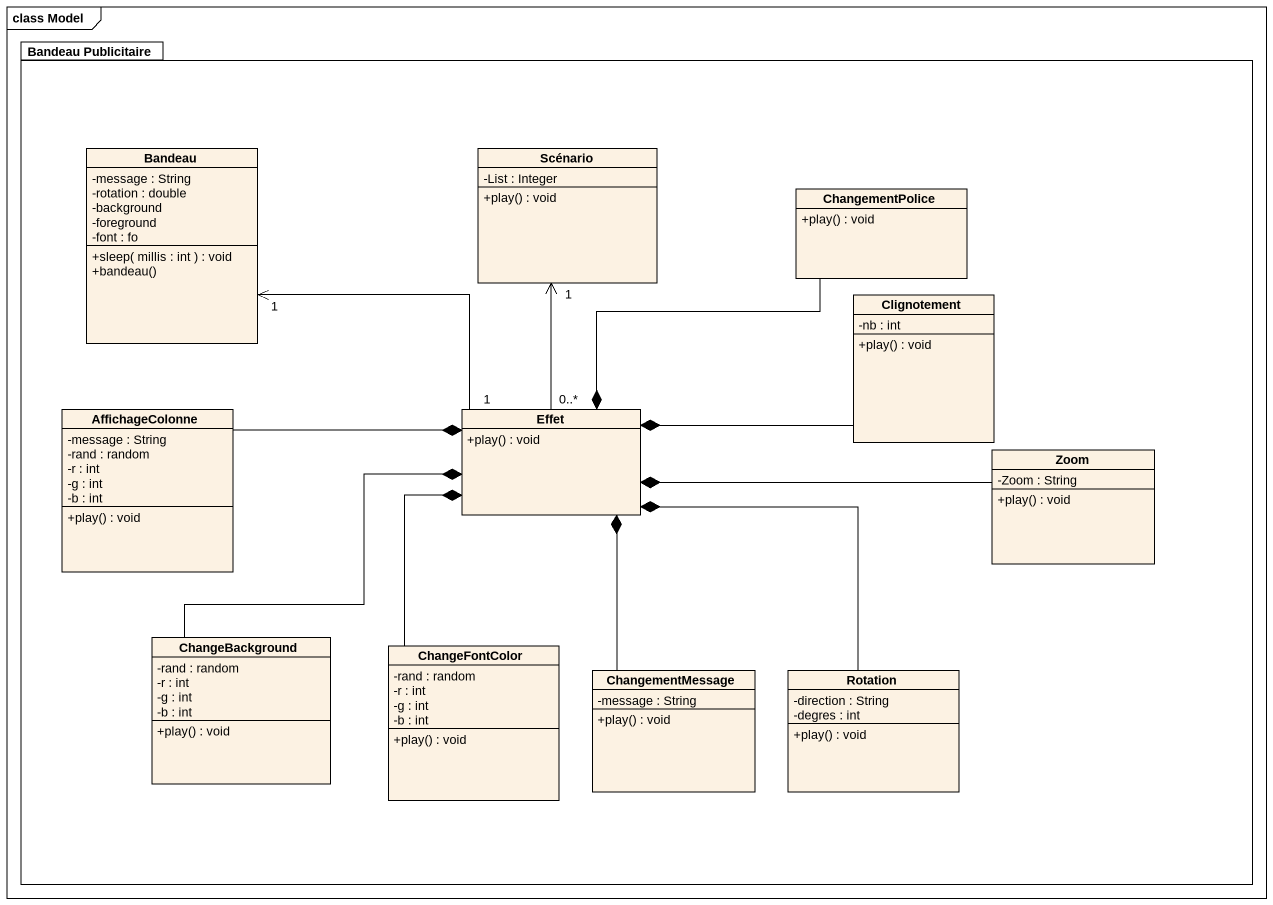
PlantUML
@startuml
mainframe class Model
hide circle
hide empty members
skinparam classAttributeIconSize 0
package "Bandeau Publicitaire" as Bandeau_Publicitaire {
  class Bandeau {
    -message : String
    -rotation : double
    -background
    -foreground
    -font : fo
    +sleep( millis : int ) : void
    +bandeau()
  }
  class Scénario {
    -List : Integer
    +play() : void
  }
  class ChangementPolice {
    +play() : void
  }
  class Clignotement {
    -nb : int
    +play() : void
  }
  class AffichageColonne {
    -message : String
    -rand : random
    -r : int
    -g : int
    -b : int
    +play() : void
  }
  class Effet {
    +play() : void
  }
  class Zoom {
    -Zoom : String
    +play() : void
  }
  class ChangeBackground {
    -rand : random
    -r : int
    -g : int
    -b : int
    +play() : void
  }
  class ChangeFontColor {
    -rand : random
    -r : int
    -g : int
    -b : int
    +play() : void
  }
  class ChangementMessage {
    -message : String
    +play() : void
  }
  class Rotation {
    -direction : String
    -degres : int
    +play() : void
  }
}
Effet "1" -left-> "1" Bandeau
Effet "0..*" -up-> "1" Scénario
Effet *-up- ChangementPolice
Effet *-right- Clignotement
Effet *-left- AffichageColonne
Effet *-right- Zoom
Effet *-- ChangeBackground
Effet *-- ChangeFontColor
Effet *-- ChangementMessage
Effet *-- Rotation
@enduml
